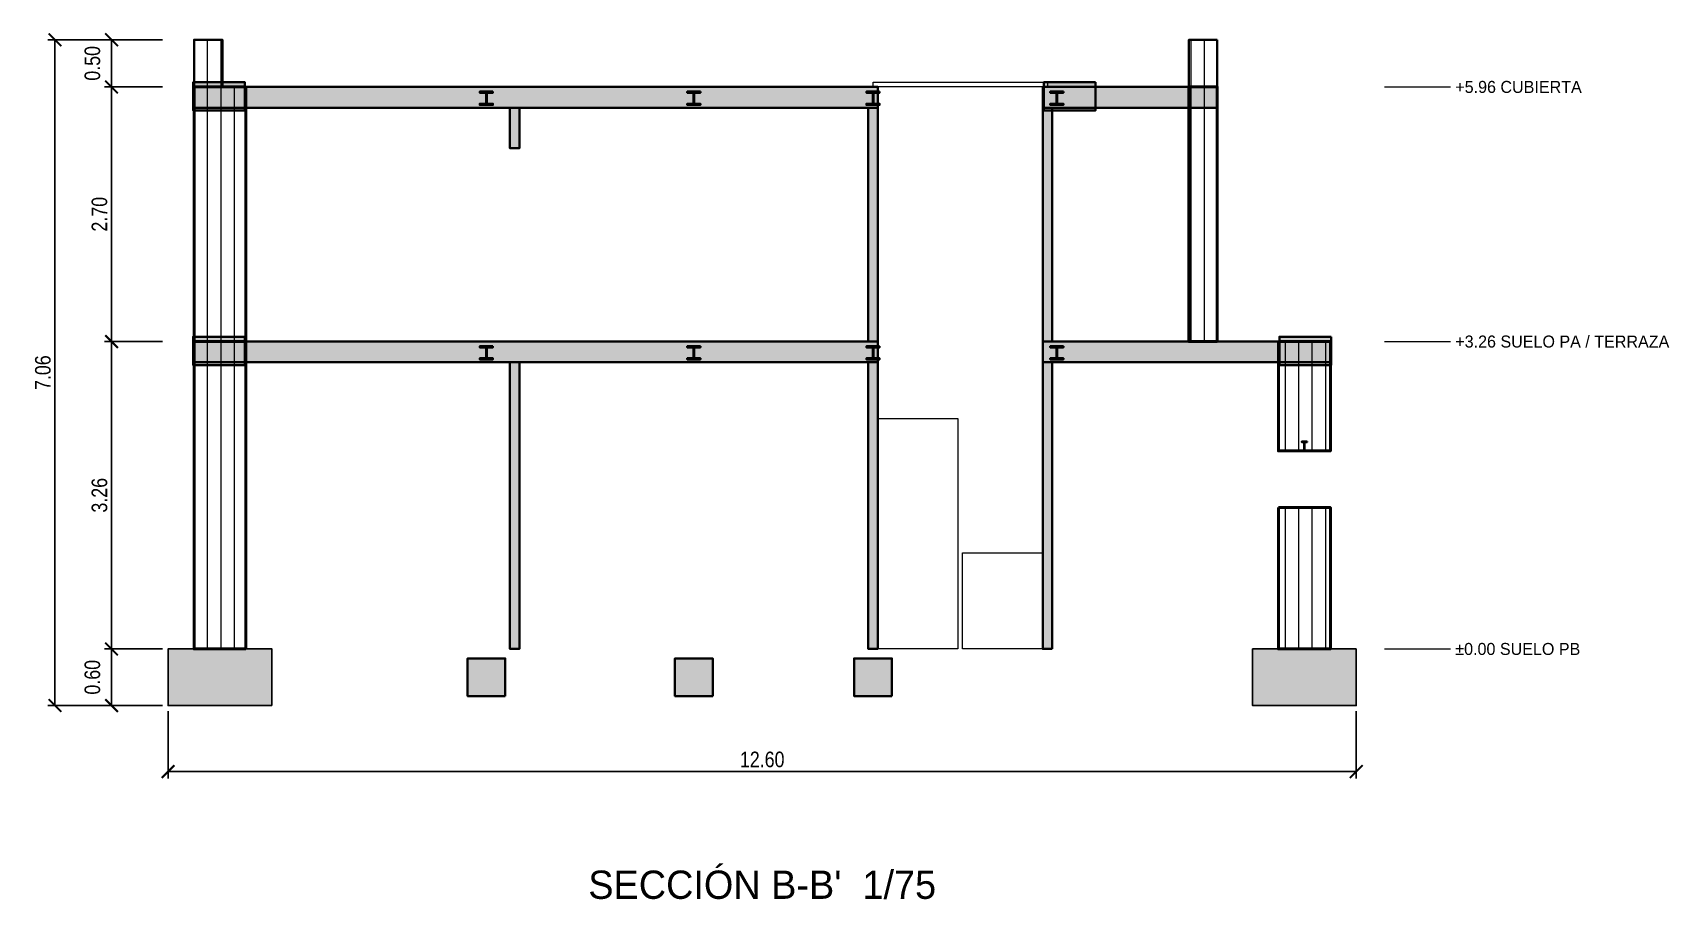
# Model space of a CAD drawing. Header units: millimetres. Extents: x -1711 to 15644, y -2654 to 6535.
import ezdxf
from ezdxf.enums import TextEntityAlignment as Align

# ---------------------------------------------------------------- set-up
doc = ezdxf.new("R2010")
doc.units = ezdxf.units.MM
for name, color, linetype, lineweight in [('acero_dinteles', 5, 'Continuous', 35), ('acero_vigas_cubierta', 5, 'Continuous', 35), ('acero_vigas_forjado', 5, 'Continuous', 35), ('cimentacion', 8, 'Continuous', 25), ('COTAS', 3, 'Continuous', 13), ('escalera', 30, 'Continuous', 18), ('forjado_cubierta', 5, 'Continuous', 35), ('forjado_PB_PA', 5, 'Continuous', 35), ('LUCERNARIO', 30, 'Continuous', 18), ('muros_PA', 7, 'Continuous', 50), ('muros_PB', 7, 'Continuous', 50), ('parapeto_cubierta', 7, 'Continuous', 35), ('RAYADO_FORJADO', 7, 'Continuous', 9), ('RAYADO_MURO', 7, 'Continuous', 9), ('RAYADO_OTROS', 8, 'Continuous', 9), ('riostras', 8, 'Continuous', 35), ('tabiques_PA', 7, 'Continuous', 35), ('tabiques_PB', 7, 'Continuous', 35), ('TEXTO', 2, 'Continuous', 13), ('zuncho_cubierta', 8, 'Continuous', 35), ('zuncho_forjado', 8, 'Continuous', 35)]:
    doc.layers.add(name, color=color, linetype=linetype, lineweight=lineweight)
doc.styles.add('OpenSansCondensed-Light', font='OpenSansCondensed-Light.ttf')
doc.dimstyles.new('EZDXF', dxfattribs={"dimtxt": 0.25, "dimasz": 0.175, "dimexe": 0.375, "dimexo": 0.125, "dimgap": 0.1, "dimtad": 1, "dimlfac": 100, "dimzin": 12, "dimdsep": 46, "dimtxsty": 'OpenSansCondensed-Light', "dimblk": 'ARCHTICK', "dimcen": 2.5, "dimazin": 3, "dimtfac": 0.5, "dimtmove": 2, "dimatfit": 3})

# ---------------------------------------------------------------- blocks, each defined once
blk = doc.blocks.new('_ARCHTICK')
at = {"color": 0, "linetype": 'BYBLOCK', "const_width": 0.15}
blk.add_lwpolyline([(-0.5, -0.5), (0.5, 0.5)], dxfattribs=at)

msp = doc.modelspace()

# ---------------------------------------------------------------- hatches: boundary and pattern name
at = {"layer": 'RAYADO_FORJADO'}
h = msp.add_hatch(color=8, dxfattribs=at)
h.dxf.hatch_style = 1
h.paths.add_polyline_path([(540, 5710), (-10, 5710), (-10, 6010), (540, 6010)])
h = msp.add_hatch(color=7, dxfattribs=at)
h.dxf.hatch_style = 1
h.paths.add_polyline_path([(7250, 5740), (0, 5740), (0, 5960), (7250, 5960)])
h = msp.add_hatch(color=5, dxfattribs=at)
h.dxf.hatch_style = 1
h.paths.add_polyline_path([(3170, 5910), (3030, 5910), (3030, 5898), (3096.5, 5898), (3096.5, 5782), (3030, 5782), (3030, 5770), (3170, 5770), (3170, 5782), (3103.5, 5782), (3103.5, 5898), (3170, 5898)])
h = msp.add_hatch(color=5, dxfattribs=at)
h.dxf.hatch_style = 1
h.paths.add_polyline_path([(5370, 5910), (5230, 5910), (5230, 5898), (5296.5, 5898), (5296.5, 5782), (5230, 5782), (5230, 5770), (5370, 5770), (5370, 5782), (5303.5, 5782), (5303.5, 5898), (5370, 5898)])
h = msp.add_hatch(color=5, dxfattribs=at)
h.dxf.hatch_style = 1
h.paths.add_polyline_path([(7270, 5910), (7130, 5910), (7130, 5898), (7196.5, 5898), (7196.5, 5782), (7130, 5782), (7130, 5770), (7270, 5770), (7270, 5782), (7203.5, 5782), (7203.5, 5898), (7270, 5898)])
h = msp.add_hatch(color=7, dxfattribs=at)
h.dxf.hatch_style = 1
h.paths.add_polyline_path([(10850, 5960), (10850, 5740), (9000, 5740), (9000, 5960)])
h = msp.add_hatch(color=8, dxfattribs=at)
h.dxf.hatch_style = 1
h.paths.add_polyline_path([(9560, 6010), (9560, 5710), (9010, 5710), (9010, 6010)])
h = msp.add_hatch(color=5, dxfattribs=at)
h.dxf.hatch_style = 1
h.paths.add_polyline_path([(9220, 5910), (9080, 5910), (9080, 5898), (9146.5, 5898), (9146.5, 5782), (9080, 5782), (9080, 5770), (9220, 5770), (9220, 5782), (9153.5, 5782), (9153.5, 5898), (9220, 5898)])
h = msp.add_hatch(color=8, dxfattribs=at)
h.dxf.hatch_style = 1
h.paths.add_polyline_path([(540, 3010), (-10, 3010), (-10, 3310), (540, 3310)])
h = msp.add_hatch(color=8, dxfattribs=at)
h.dxf.hatch_style = 1
h.paths.add_polyline_path([(12060, 3310), (12060, 3010), (11510, 3010), (11510, 3310)])
h = msp.add_hatch(color=7, dxfattribs=at)
h.dxf.hatch_style = 1
h.paths.add_polyline_path([(7250, 3040), (7250, 3260), (0, 3260), (0, 3040)])
h = msp.add_hatch(color=5, dxfattribs=at)
h.dxf.hatch_style = 1
h.paths.add_polyline_path([(3170, 3210), (3030, 3210), (3030, 3198), (3096.5, 3198), (3096.5, 3082), (3030, 3082), (3030, 3070), (3170, 3070), (3170, 3082), (3103.5, 3082), (3103.5, 3198), (3170, 3198)])
h = msp.add_hatch(color=5, dxfattribs=at)
h.dxf.hatch_style = 1
h.paths.add_polyline_path([(5370, 3210), (5230, 3210), (5230, 3198), (5296.5, 3198), (5296.5, 3082), (5230, 3082), (5230, 3070), (5370, 3070), (5370, 3082), (5303.5, 3082), (5303.5, 3198), (5370, 3198)])
h = msp.add_hatch(color=5, dxfattribs=at)
h.dxf.hatch_style = 1
h.paths.add_polyline_path([(7270, 3210), (7130, 3210), (7130, 3198), (7196.5, 3198), (7196.5, 3082), (7130, 3082), (7130, 3070), (7270, 3070), (7270, 3082), (7203.5, 3082), (7203.5, 3198), (7270, 3198)])
h = msp.add_hatch(color=7, dxfattribs=at)
h.dxf.hatch_style = 1
h.paths.add_polyline_path([(12050, 3260), (12050, 3040), (9000, 3040), (9000, 3260)])
h = msp.add_hatch(color=5, dxfattribs=at)
h.dxf.hatch_style = 1
h.paths.add_polyline_path([(9220, 3210), (9080, 3210), (9080, 3198), (9146.5, 3198), (9146.5, 3082), (9080, 3082), (9080, 3070), (9220, 3070), (9220, 3082), (9153.5, 3082), (9153.5, 3198), (9220, 3198)])
h = msp.add_hatch(color=5, dxfattribs=at)
h.dxf.hatch_style = 1
h.paths.add_polyline_path([(11802.5, 2200), (11747.5, 2200), (11747.5, 2194.3), (11772.95, 2194.3), (11772.95, 2105.7), (11747.5, 2105.7), (11747.5, 2100), (11802.5, 2100), (11802.5, 2105.7), (11777.05, 2105.7), (11777.05, 2194.3), (11802.5, 2194.3)])
h = msp.add_hatch(color=8, dxfattribs=at)
h.dxf.hatch_style = 1
h.paths.add_polyline_path([(3300, -500), (2900, -500), (2900, -100), (3300, -100)])
h = msp.add_hatch(color=8, dxfattribs=at)
h.dxf.hatch_style = 1
h.paths.add_polyline_path([(5500, -500), (5100, -500), (5100, -100), (5500, -100)])
h = msp.add_hatch(color=8, dxfattribs=at)
h.dxf.hatch_style = 1
h.paths.add_polyline_path([(7400, -500), (7000, -500), (7000, -100), (7400, -100)])
at = {"layer": 'RAYADO_MURO'}
h = msp.add_hatch(dxfattribs=at)
h.set_pattern_fill('ANSI31', scale=45, angle=45)
h.paths.add_polyline_path([(300, 5960), (0, 5960), (0, 6460), (300, 6460)])
h = msp.add_hatch(dxfattribs=at)
h.set_pattern_fill('ANSI31', scale=45, angle=45)
h.paths.add_polyline_path([(10850, 6460), (10850, 5960), (10550, 5960), (10550, 6460)])
h = msp.add_hatch(dxfattribs=at)
h.set_pattern_fill('ANSI31', scale=45, angle=45)
h.paths.add_polyline_path([(550, 3260), (550, 5960), (0, 5960), (0, 3260)])
h = msp.add_hatch(dxfattribs=at)
h.set_pattern_fill('ANSI31', scale=45, angle=45)
h.paths.add_polyline_path([(10850, 3260), (10850, 5960), (10550, 5960), (10550, 3260)])
h = msp.add_hatch(dxfattribs=at)
h.set_pattern_fill('ANSI31', scale=45, angle=45)
h.paths.add_polyline_path([(550, 0), (550, 3260), (0, 3260), (0, 0)])
h = msp.add_hatch(dxfattribs=at)
h.set_pattern_fill('ANSI31', scale=45, angle=45)
h.paths.add_polyline_path([(12050, 3260), (11500, 3260), (11500, 2100), (12050, 2100)])
h = msp.add_hatch(dxfattribs=at)
h.set_pattern_fill('ANSI31', scale=45, angle=45)
h.paths.add_polyline_path([(11500, 1500), (11500, 0), (12050, 0), (12050, 1500)])
at = {"layer": 'RAYADO_OTROS'}
h = msp.add_hatch(color=7, dxfattribs=at)
h.dxf.hatch_style = 1
h.paths.add_polyline_path([(3450, 5740), (3350, 5740), (3350, 5310), (3450, 5310)])
h = msp.add_hatch(color=7, dxfattribs=at)
h.dxf.hatch_style = 1
h.paths.add_polyline_path([(7250, 5740), (7150, 5740), (7150, 3260), (7250, 3260)])
h = msp.add_hatch(color=7, dxfattribs=at)
h.dxf.hatch_style = 1
h.paths.add_polyline_path([(9100, 3260), (9000, 3260), (9000, 5740), (9100, 5740)])
h = msp.add_hatch(color=7, dxfattribs=at)
h.dxf.hatch_style = 1
h.paths.add_polyline_path([(3450, 3040), (3350, 3040), (3350, 0), (3450, 0)])
h = msp.add_hatch(color=7, dxfattribs=at)
h.dxf.hatch_style = 1
h.paths.add_polyline_path([(7250, 3040), (7150, 3040), (7150, 0), (7250, 0)])
h = msp.add_hatch(color=7, dxfattribs=at)
h.dxf.hatch_style = 1
h.paths.add_polyline_path([(9100, 0), (9000, 0), (9000, 3040), (9100, 3040)])
h = msp.add_hatch(color=8, dxfattribs=at)
h.dxf.hatch_style = 1
h.paths.add_polyline_path([(825, -600), (-275, -600), (-275, 0), (825, 0)])
h = msp.add_hatch(color=8, dxfattribs=at)
h.dxf.hatch_style = 1
h.paths.add_polyline_path([(12325, 0), (12325, -600), (11225, -600), (11225, 0)])

# ---------------------------------------------------------------- linework, layer by layer
at = {"layer": 'acero_dinteles'}
msp.add_lwpolyline([(11802.5, 2200), (11747.5, 2200), (11747.5, 2194.3), (11772.95, 2194.3), (11772.95, 2105.7), (11747.5, 2105.7), (11747.5, 2100), (11802.5, 2100), (11802.5, 2105.7), (11777.05, 2105.7), (11777.05, 2194.3), (11802.5, 2194.3)], close=True, dxfattribs=at)
at = {"layer": 'acero_vigas_cubierta'}
for points in [[(3170, 5910), (3030, 5910), (3030, 5898), (3096.5, 5898), (3096.5, 5782), (3030, 5782), (3030, 5770), (3170, 5770), (3170, 5782), (3103.5, 5782), (3103.5, 5898), (3170, 5898)], [(5370, 5910), (5230, 5910), (5230, 5898), (5296.5, 5898), (5296.5, 5782), (5230, 5782), (5230, 5770), (5370, 5770), (5370, 5782), (5303.5, 5782), (5303.5, 5898), (5370, 5898)], [(7270, 5910), (7130, 5910), (7130, 5898), (7196.5, 5898), (7196.5, 5782), (7130, 5782), (7130, 5770), (7270, 5770), (7270, 5782), (7203.5, 5782), (7203.5, 5898), (7270, 5898)], [(9220, 5910), (9080, 5910), (9080, 5898), (9146.5, 5898), (9146.5, 5782), (9080, 5782), (9080, 5770), (9220, 5770), (9220, 5782), (9153.5, 5782), (9153.5, 5898), (9220, 5898)]]:
    msp.add_lwpolyline(points, close=True, dxfattribs=at)
at = {"layer": 'acero_vigas_forjado'}
for points in [[(3170, 3210), (3030, 3210), (3030, 3198), (3096.5, 3198), (3096.5, 3082), (3030, 3082), (3030, 3070), (3170, 3070), (3170, 3082), (3103.5, 3082), (3103.5, 3198), (3170, 3198)], [(5370, 3210), (5230, 3210), (5230, 3198), (5296.5, 3198), (5296.5, 3082), (5230, 3082), (5230, 3070), (5370, 3070), (5370, 3082), (5303.5, 3082), (5303.5, 3198), (5370, 3198)], [(7270, 3210), (7130, 3210), (7130, 3198), (7196.5, 3198), (7196.5, 3082), (7130, 3082), (7130, 3070), (7270, 3070), (7270, 3082), (7203.5, 3082), (7203.5, 3198), (7270, 3198)], [(9220, 3210), (9080, 3210), (9080, 3198), (9146.5, 3198), (9146.5, 3082), (9080, 3082), (9080, 3070), (9220, 3070), (9220, 3082), (9153.5, 3082), (9153.5, 3198), (9220, 3198)]]:
    msp.add_lwpolyline(points, close=True, dxfattribs=at)
at = {"layer": 'cimentacion'}
for points in [[(825, -600), (-275, -600), (-275, 0), (825, 0)], [(12325, 0), (12325, -600), (11225, -600), (11225, 0)]]:
    msp.add_lwpolyline(points, close=True, dxfattribs=at)
at = {"layer": 'COTAS'}
for p, q in [((12625, 5960), (13325, 5960)), ((12625, 3260), (13325, 3260)), ((12625, 0), (13325, 0))]:
    msp.add_line(p, q, dxfattribs=at)
at = {"layer": 'escalera'}
for points in [[(8100, 0), (7250, 0), (7250, 2445), (8100, 2445)], [(9000, 0), (8150, 0), (8150, 1018.75), (9000, 1018.75)]]:
    msp.add_lwpolyline(points, close=True, dxfattribs=at)
at = {"layer": 'forjado_cubierta'}
for points in [[(7250, 5740), (0, 5740), (0, 5960), (7250, 5960)], [(10850, 5960), (10850, 5740), (9000, 5740), (9000, 5960)]]:
    msp.add_lwpolyline(points, close=True, dxfattribs=at)
at = {"layer": 'forjado_PB_PA'}
for points in [[(7250, 3040), (7250, 3260), (0, 3260), (0, 3040)], [(12050, 3260), (12050, 3040), (9000, 3040), (9000, 3260)]]:
    msp.add_lwpolyline(points, close=True, dxfattribs=at)
at = {"layer": 'lucernario'}
msp.add_lwpolyline([(9050, 5960), (7200, 5960), (7200, 6010), (9050, 6010)], close=True, dxfattribs=at)
at = {"layer": 'muros_PA'}
for points in [[(550, 3260), (550, 5960), (0, 5960), (0, 3260)], [(10850, 3260), (10850, 5960), (10550, 5960), (10550, 3260)]]:
    msp.add_lwpolyline(points, close=True, dxfattribs=at)
at = {"layer": 'muros_PB'}
for points in [[(550, 0), (550, 3260), (0, 3260), (0, 0)], [(12050, 3260), (11500, 3260), (11500, 2100), (12050, 2100)], [(11500, 1500), (11500, 0), (12050, 0), (12050, 1500)]]:
    msp.add_lwpolyline(points, close=True, dxfattribs=at)
at = {"layer": 'parapeto_cubierta'}
for points in [[(300, 5960), (0, 5960), (0, 6460), (300, 6460)], [(10850, 6460), (10850, 5960), (10550, 5960), (10550, 6460)]]:
    msp.add_lwpolyline(points, close=True, dxfattribs=at)
at = {"layer": 'riostras'}
for points in [[(3300, -500), (2900, -500), (2900, -100), (3300, -100)], [(5500, -500), (5100, -500), (5100, -100), (5500, -100)], [(7400, -500), (7000, -500), (7000, -100), (7400, -100)]]:
    msp.add_lwpolyline(points, close=True, dxfattribs=at)
at = {"layer": 'tabiques_PA'}
for points in [[(3450, 5740), (3350, 5740), (3350, 5310), (3450, 5310)], [(7250, 5740), (7150, 5740), (7150, 3260), (7250, 3260)], [(9100, 3260), (9000, 3260), (9000, 5740), (9100, 5740)]]:
    msp.add_lwpolyline(points, close=True, dxfattribs=at)
at = {"layer": 'tabiques_PB'}
for points in [[(3450, 3040), (3350, 3040), (3350, 0), (3450, 0)], [(7250, 3040), (7150, 3040), (7150, 0), (7250, 0)], [(9100, 0), (9000, 0), (9000, 3040), (9100, 3040)]]:
    msp.add_lwpolyline(points, close=True, dxfattribs=at)
at = {"layer": 'zuncho_cubierta'}
for points in [[(540, 5710), (-10, 5710), (-10, 6010), (540, 6010)], [(9560, 6010), (9560, 5710), (9010, 5710), (9010, 6010)]]:
    msp.add_lwpolyline(points, close=True, dxfattribs=at)
at = {"layer": 'zuncho_forjado'}
for points in [[(540, 3010), (-10, 3010), (-10, 3310), (540, 3310)], [(12060, 3310), (12060, 3010), (11510, 3010), (11510, 3310)]]:
    msp.add_lwpolyline(points, close=True, dxfattribs=at)

# ---------------------------------------------------------------- texts
at = {"layer": 'TEXTO'}
for s, p in [('+5.96 CUBIERTA', (13375, 5960)), ('+3.26 SUELO PA / TERRAZA', (13375, 3260)), ('±0.00 SUELO PB', (13375, 0))]:
    msp.add_text(s, height=127.5, dxfattribs=at).set_placement(p, align=Align.MIDDLE_LEFT)
msp.add_text("SECCIÓN B-B'  1/75", height=300, dxfattribs=at).set_placement((6025, -2500), align=Align.MIDDLE_CENTER)

# ---------------------------------------------------------------- dimensions: what is measured, and where the dimension line sits
at = {"layer": 'COTAS'}
for base, p1, p2, text in [((-1475, -600), (-275, -600), (-275, 6460), '7.06'), ((-875, 5960), (-275, 5960), (-275, 6460), '0.50'), ((-875, 3260), (-275, 3260), (-275, 5960), '2.70'), ((-875, 0), (-275, 0), (-275, 3260), '3.26'), ((-875, -600), (-275, -600), (-275, 0), '0.60')]:
    msp.add_linear_dim(base=base, p1=p1, p2=p2, angle=90, text=text, dimstyle='EZDXF', override={"dimtxt": 165, "dimasz": 135, "dimexe": 75, "dimexo": 60, "dimgap": 45, "dimtad": 1, "dimclrt": 3}, dxfattribs=at).render()
msp.add_linear_dim(base=(-275, -1300), p1=(-275, -600), p2=(12325, -600), text='12.60', dimstyle='EZDXF', override={"dimtxt": 165, "dimasz": 135, "dimexe": 75, "dimexo": 60, "dimgap": 45, "dimtad": 1, "dimclrt": 3}, dxfattribs=at).render()

doc.saveas('drawing.dxf')
